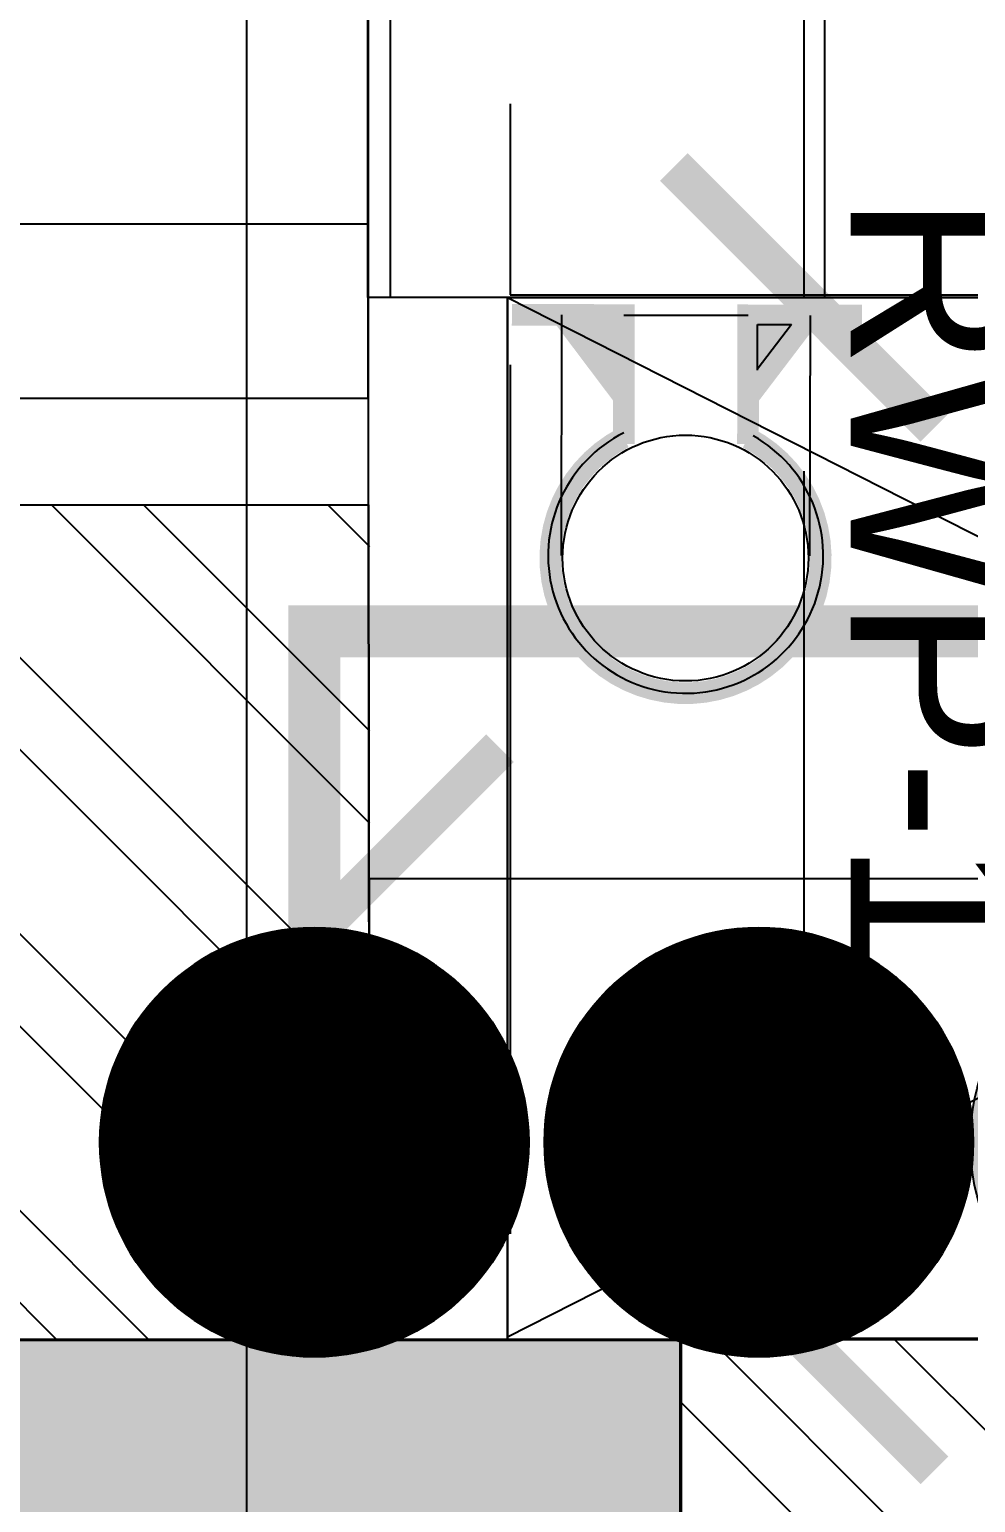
# Model space of a CAD drawing. Header units: millimetres. Extents: x -414464 to 1686, y -90036 to 108605.
# Drawn here: x -101228.8 to -100956.6, y -60101.7 to -59677.9 of the extents above; entities that cross this region are included whole.
import ezdxf
from ezdxf.lldxf.tags import DXFTag

# ---------------------------------------------------------------- set-up
doc = ezdxf.new("R2010")
doc.units = ezdxf.units.MM
doc.header["$LTSCALE"] = 1000
doc.header["$MEASUREMENT"] = 0
for name, pattern in [('$1$AUDIT_D_120904163729-0', [0]), ('$36$HIDDEN', [0.375, 0.25, -0.125]), ('2BHK-A - BACK$1$AUDIT_D_120904163729-0', [0]), ('AUDIT_D_120904163729-0', [0]), ('T8(T9 IS SIMILAR) - DIMENSION & TEXTING$1$AUDIT_D_120904163729-0', [0]), ('T8(T9 IS SIMILAR) - DIMENSION & TEXTING$1$HIDDEN', [0.375, 0.25, -0.125]), ('T8(T9 IS SIMILAR)$1$$0$HIDDEN', [0.375, 0.25, -0.125]), ('T8(T9 IS SIMILAR)$1$HIDDEN', [0.375, 0.25, -0.125]), ('T8_REFUGE COLUMNS$1$CENTER2', [1.125, 0.75, -0.125, 0.125, -0.125])]:
    doc.linetypes.add(name, pattern=pattern)
doc.layers.get('0').update_dxf_attribs({"linetype": 'AUDIT_D_120904163729-0'})
for name, color, linetype in [('$0$A-HATCH -160', 251, '$1$AUDIT_D_120904163729-0'), ('$21$A-DIMENSIONS', 2, '$36$HIDDEN'), ('2BHK-A - BACK$1$$0$A-Elev Feature-Chajja', 13, 'Continuous'), ('2BHK-A - BACK$1$A-HATCH -160', 251, '2BHK-A - BACK$1$AUDIT_D_120904163729-0'), ('2BHK-A - BACK$1$CUT-OUT', 49, 'Continuous'), ('a-rcc', 3, 'Continuous'), ('T8(T9 IS SIMILAR) - DIMENSION & TEXTING$1$A-DIMENSIONS', 2, 'T8(T9 IS SIMILAR) - DIMENSION & TEXTING$1$HIDDEN'), ('T8(T9 IS SIMILAR) - DIMENSION & TEXTING$1$A-PLUMBING', 7, 'T8(T9 IS SIMILAR) - DIMENSION & TEXTING$1$AUDIT_D_120904163729-0'), ('T8(T9 IS SIMILAR) - DIMENSION & TEXTING$1$RAILING', 35, 'Continuous'), ('T8(T9 IS SIMILAR) - DIMENSION & TEXTING$1$U-TI-EXT-PIPE', 7, 'Continuous'), ('T8(T9 IS SIMILAR) - DIMENSION & TEXTING$1$U-TI-EXT-SUP', 7, 'Continuous'), ('T8(T9 IS SIMILAR) - DIMENSION & TEXTING$1$U-TI-TEXT', 7, 'Continuous'), ('T8(T9 IS SIMILAR) - DIMENSION & TEXTING$1$U-TI-WS', 5, 'Continuous'), ('T8(T9 IS SIMILAR)$1$$6$a-beam 2', 50, 'Continuous'), ('T8(T9 IS SIMILAR)$1$S-BEAM', 20, 'T8(T9 IS SIMILAR)$1$$0$HIDDEN'), ('T8_REFUGE COLUMNS$1$A-CENTERLINE', 193, 'T8_REFUGE COLUMNS$1$CENTER2'), ('T8_REFUGE COLUMNS$1$A-RCC COLS', 3, 'Continuous'), ('T8_TYPICAL COLUMNS$1$A-RCC COLS', 3, 'Continuous')]:
    doc.layers.add(name, color=color, linetype=linetype)
for name, color, linetype, lineweight in [('2BHK-A - BACK$1$$0$A-WALL- 160', 6, 'Continuous', 30), ('2BHK-A - BACK$1$A-WALL- 160', 6, 'Continuous', 30), ('T8(T9 IS SIMILAR) - DIMENSION & TEXTING$1$U-TI-WS-HOT', 1, 'T8(T9 IS SIMILAR) - DIMENSION & TEXTING$1$DASHDOT', 30), ('T8(T9 IS SIMILAR)$1$D&W', 8, 'Continuous', 25), ('T8(T9 IS SIMILAR)$1$SCPL BEAM', 191, 'T8(T9 IS SIMILAR)$1$$0$HIDDEN', 13)]:
    doc.layers.add(name, color=color, linetype=linetype, lineweight=lineweight)
doc.layers.add('T8_REFUGE COLUMNS$1$COL-HATCH', color=7, linetype='Continuous', lineweight=25, true_color=0xa3a3a3)
doc.layers.add('T8_TYPICAL COLUMNS$1$$0$COL-HATCH', color=7, linetype='Continuous', lineweight=25, true_color=0xa3a3a3)
doc.styles.add('T8(T9 IS SIMILAR) - DIMENSION & TEXTING$1$arial', font='sanss___.ttf')
doc.styles.add('T8(T9 IS SIMILAR) - DIMENSION & TEXTING$1$Romans 1', font='romans.shx', dxfattribs={"height": 100})
tags = doc.linetypes.add('T8(T9 IS SIMILAR) - DIMENSION & TEXTING$1$DASHDOT', pattern=[1, 0.5, -0.25, 0, -0.25]).pattern_tags.tags
tags[10:11] = [DXFTag(74, 4), DXFTag(75, 0), DXFTag(340, '0'), DXFTag(46, 1.0), DXFTag(50, 0.0), DXFTag(44, 0.0), DXFTag(45, 0.0)]
tags[8:9] = [DXFTag(74, 4), DXFTag(75, 0), DXFTag(340, '0'), DXFTag(46, 1.0), DXFTag(50, 0.0), DXFTag(44, 0.0), DXFTag(45, 0.0)]
tags[6:7] = [DXFTag(74, 4), DXFTag(75, 0), DXFTag(340, '0'), DXFTag(46, 1.0), DXFTag(50, 0.0), DXFTag(44, 0.0), DXFTag(45, 0.0)]
tags[4:5] = [DXFTag(74, 4), DXFTag(75, 0), DXFTag(340, '0'), DXFTag(46, 1.0), DXFTag(50, 0.0), DXFTag(44, 0.0), DXFTag(45, 0.0)]
doc.dimstyles.new('T8(T9 IS SIMILAR) - DIMENSION & TEXTING$1$ALPINE S', dxfattribs={"dimscale": 0, "dimtxt": 100, "dimasz": 75, "dimexe": 0, "dimexo": 0, "dimgap": 75, "dimtad": 1, "dimdec": 0, "dimzin": 0, "dimdsep": 46, "dimtxsty": 'T8(T9 IS SIMILAR) - DIMENSION & TEXTING$1$Romans 1', "dimblk": 'T8(T9 IS SIMILAR) - DIMENSION & TEXTING$1$_ArchTick', "dimcen": 0.09, "dimclrd": 256, "dimclre": 256, "dimclrt": 7, "dimadec": 0, "dimazin": 0, "dimtfac": 1, "dimtdec": 0, "dimtofl": 0, "dimtmove": 1, "dimatfit": 0, "dimldrblk": 'T8(T9 IS SIMILAR) - DIMENSION & TEXTING$1$_Open90', "dimfxl": 1, "dimtolj": 1, "dimtzin": 0, "dimarcsym": 0})
pattern_1 = [(225, (-1207447.49721, 5713851.08708), (0.15284038975, -0.15284038975), [])]

# ---------------------------------------------------------------- blocks, each defined once
blk = doc.blocks.new('T8_REFUGE COLUMNS')
at = {"layer": 'T8_REFUGE COLUMNS$1$COL-HATCH', "linetype": 'ByBlock'}
h = blk.add_hatch(color=256, dxfattribs=at)
h.dxf.hatch_style = 1
h.paths.add_polyline_path([(1200282.04, -5708099.86), (1201792.04, -5708099.86), (1201792.04, -5707849.86), (1200282.04, -5707849.86)])
at = {"layer": 'T8_REFUGE COLUMNS$1$A-CENTERLINE'}
blk.add_line((1217215, -5707974.86), (1182156.9, -5707974.86), dxfattribs=at)
at = {"layer": 'T8_REFUGE COLUMNS$1$A-RCC COLS', "linetype": 'ByBlock'}
blk.add_lwpolyline([(1200282.04, -5708099.86), (1201792.04, -5708099.86), (1201792.04, -5707849.86), (1200282.04, -5707849.86)], close=True, dxfattribs=at)
blk = doc.blocks.new('T8_TYPICAL COLUMNS')
at = {"layer": 'T8_TYPICAL COLUMNS$1$$0$COL-HATCH', "linetype": 'ByBlock'}
h = blk.add_hatch(color=256, dxfattribs=at)
h.dxf.hatch_style = 1
h.paths.add_polyline_path([(1200282.24, -5707850.31), (1202692.26, -5707850.31), (1202692.26, -5708100.31), (1200282.24, -5708100.31)])
h.paths.add_polyline_path([(1209852.26, -5708100.31), (1212262.29, -5708100.31), (1212262.29, -5707850.31), (1209852.26, -5707850.31)])
at = {"layer": 'T8_TYPICAL COLUMNS$1$A-RCC COLS', "linetype": 'ByBlock'}
blk.add_lwpolyline([(1200282.24, -5707850.31), (1202692.26, -5707850.31), (1202692.26, -5708100.31), (1200282.24, -5708100.31)], close=True, dxfattribs=at)
blk.add_blockref('T8_REFUGE COLUMNS', (0, 0), dxfattribs=at)
blk = doc.blocks.new('2BHK-A - BACK')
at = {"layer": '2BHK-A - BACK$1$A-HATCH -160', "linetype": 'ByBlock'}
h = blk.add_hatch(dxfattribs=at)
h.set_pattern_fill('ANSI32', color=256, scale=150)
h.set_pattern_definition([(45, (-0.03, -2.55), (-39.77475644, 39.77475644), []), (45, (26.484, -2.55), (-39.77475644, 39.77475644), [])])
h.paths.add_polyline_path([(1200282.04, -5708099.86), (1200041.98, -5708099.56), (1200041.98, -5707939.56), (1200282.04, -5707939.56)])
h.paths.add_polyline_path([(1199092.14, -5706602.41), (1199092.14, -5706302.41), (1200442.04, -5706302.41), (1200442.04, -5706602.41), (1200282.04, -5706602.41), (1200282.04, -5706462.41), (1199252.14, -5706462.41), (1199252.14, -5706602.41)])
h = blk.add_hatch(dxfattribs=at)
h.set_pattern_fill('ANSI32', color=256, scale=150)
h.paths.add_polyline_path([(1200282.08, -5707249.86), (1200442.08, -5707249.86), (1200442.08, -5707849.86), (1200282.08, -5707849.86)])
at = {"layer": '2BHK-A - BACK$1$CUT-OUT', "linetype": 'ByBlock'}
h = blk.add_hatch(dxfattribs=at)
h.set_pattern_fill('ANSI31', color=256, scale=1000, angle=135)
h.paths.add_polyline_path([(1199252.39, -5706799.42), (1200282.3, -5706799.42), (1200281.5, -5707310.47), (1199982.3, -5707310.47), (1199982.3, -5707940.04), (1199552.39, -5707940.04), (1199551.59, -5707310.47), (1199252.39, -5707310.47)])
at = {"layer": '2BHK-A - BACK$1$$0$A-Elev Feature-Chajja', "color": 4, "elevation": -0.74}
blk.add_lwpolyline([(1199961.22, -5708099.84), (1200011.22, -5708099.84), (1200011.22, -5707940.02), (1199961.22, -5707940.02)], close=True, dxfattribs=at)
at = {"layer": '2BHK-A - BACK$1$$0$A-WALL- 160', "linetype": 'ByBlock'}
blk.add_lwpolyline([(1200282.04, -5708099.86), (1200042.01, -5708099.86), (1200041.98, -5707939.86), (1200282.04, -5707939.56)], close=True, dxfattribs=at)
at = {"layer": '2BHK-A - BACK$1$A-WALL- 160', "linetype": 'ByBlock'}
blk.add_line((1200282.08, -5707249.86), (1200282.08, -5707849.92), dxfattribs=at)
at = {"layer": '2BHK-A - BACK$1$CUT-OUT'}
blk.add_line((1199982.38, -5707899.86, 1.29), (1200282.04, -5707899.86), dxfattribs=at)
at = {"layer": '2BHK-A - BACK$1$CUT-OUT', "elevation": 0.65}
for points in [[(1199252.39, -5706799.42), (1200282.3, -5706799.42), (1200281.5, -5707310.47), (1199982.3, -5707310.47), (1199982.3, -5707940.04), (1199552.39, -5707940.04), (1199551.59, -5707310.47), (1199252.39, -5707310.47)], [(1199982.28, -5707310.47), (1200282.08, -5707310.47), (1200282.08, -5707899.86), (1199982.28, -5707899.86)]]:
    blk.add_lwpolyline(points, close=True, dxfattribs=at)
at = {"layer": '2BHK-A - BACK$1$CUT-OUT', "elevation": 1.29}
for points in [[(1199982.3, -5707310.47), (1200281.41, -5707899.86)], [(1200281.5, -5707310.47), (1199982.38, -5707899.86)]]:
    blk.add_lwpolyline(points, dxfattribs=at)
at = {"layer": '2BHK-A - BACK$1$CUT-OUT'}
blk.add_lwpolyline([(1200042.01, -5708099.86), (1199252.14, -5708099.86), (1199252.14, -5707940.02), (1200042.01, -5707940.02)], close=True, dxfattribs=at)
blk = doc.blocks.new('T8(T9 IS SIMILAR) - DIMENSION & TEXTING$1$_ArchTick')
at = {"color": 0, "linetype": 'ByBlock', "const_width": 0.15}
blk.add_lwpolyline([(-0.5, -0.5), (0.5, 0.5)], dxfattribs=at)
blk = doc.blocks.new('*D1566')
at = {"layer": 'T8(T9 IS SIMILAR) - DIMENSION & TEXTING$1$A-DIMENSIONS', "linetype": 'T8(T9 IS SIMILAR) - DIMENSION & TEXTING$1$HIDDEN', "lineweight": -2, "transparency": 16777216}
for p, q in [((1200256.37, -5707309.47), (1200149.47, -5707309.47)), ((1200282.04, -5707939.56), (1200149.47, -5707939.56))]:
    blk.add_line(p, q, dxfattribs=at)
at = {"layer": 'T8(T9 IS SIMILAR) - DIMENSION & TEXTING$1$A-DIMENSIONS', "lineweight": -2, "transparency": 16777216}
blk.add_line((1200149.47, -5707939.56), (1200149.47, -5707309.47), dxfattribs=at)
at = {"layer": 'T8(T9 IS SIMILAR) - DIMENSION & TEXTING$1$A-DIMENSIONS', "linetype": 'ByBlock', "lineweight": -2, "transparency": 16777216, "xscale": 75, "yscale": 75, "zscale": 75}
for p, rotation in [((1200149.47, -5707309.47), 90), ((1200149.47, -5707939.56), 270)]:
    blk.add_blockref('T8(T9 IS SIMILAR) - DIMENSION & TEXTING$1$_ArchTick', p, dxfattribs=dict(at, rotation=rotation))
at = {"layer": 'T8(T9 IS SIMILAR) - DIMENSION & TEXTING$1$A-DIMENSIONS', "color": 7, "linetype": 'ByBlock', "transparency": 16777216, "insert": (1200064.41, -5707448.36), "char_height": 100, "attachment_point": 5, "rotation": 90, "style": 'T8(T9 IS SIMILAR) - DIMENSION & TEXTING$1$Romans 1'}
blk.add_mtext('\\A1;630', dxfattribs=at)
blk = doc.blocks.new('T8(T9 IS SIMILAR) - DIMENSION & TEXTING$1$_Open90')
at = {"color": 0, "linetype": 'ByBlock', "lineweight": -2}
for p, q in [((-0.5, 0.5), (0, 0)), ((0, 0), (-1, 0)), ((0, 0), (-0.5, -0.5))]:
    blk.add_line(p, q, dxfattribs=at)
blk = doc.blocks.new('*U428')
at = {"layer": 'T8(T9 IS SIMILAR) - DIMENSION & TEXTING$1$RAILING', "color": 8, "linetype": 'Continuous'}
for points in [[(0.675, 0.4), (0.857, 0.882), (0.311, 0.159)], [(0.675, 0.4), (0.857, 0.159), (0.857, 0.882)], [(0.675, 0.4), (0.311, 0.159), (0.857, 0.159)]]:
    blk.add_solid(points, dxfattribs=at)
blk = doc.blocks.new('*U429')
at = {"layer": 'T8(T9 IS SIMILAR) - DIMENSION & TEXTING$1$RAILING', "color": 8, "linetype": 'Continuous', "extrusion": (0, 0, -1)}
for points in [[(-3.339, 0.4), (-3.157, 0.882), (-3.703, 0.159)], [(-3.339, 0.4), (-3.157, 0.159), (-3.157, 0.882)], [(-3.339, 0.4), (-3.703, 0.159), (-3.157, 0.159)]]:
    blk.add_solid(points, dxfattribs=at)
blk = doc.blocks.new('T8(T9 IS SIMILAR) - DIMENSION & TEXTING$1$SUP')
at = {"layer": 'T8(T9 IS SIMILAR) - DIMENSION & TEXTING$1$U-TI-EXT-SUP', "color": 1, "ltscale": 5}
for p, q in [((13177.168, -14122.156), (13177.168, -14125.488)), ((13180.612, -14122.156), (13180.612, -14125.488))]:
    blk.add_line(p, q, dxfattribs=at)
at = {"layer": 'T8(T9 IS SIMILAR) - DIMENSION & TEXTING$1$U-TI-EXT-SUP', "color": 8}
for p, q in [((13177.43, -14125.363), (13177.904, -14124.736)), ((13177.9, -14124.729), (13177.9, -14125.363)), ((13177.9, -14125.363), (13177.43, -14125.363))]:
    blk.add_line(p, q, dxfattribs=at)
at = {"layer": 'T8(T9 IS SIMILAR) - DIMENSION & TEXTING$1$U-TI-EXT-SUP', "color": 7}
blk.add_line((13179.751, -14125.488), (13178.029, -14125.488), dxfattribs=at)
at = {"layer": 'T8(T9 IS SIMILAR) - DIMENSION & TEXTING$1$U-TI-EXT-SUP', "color": 7, "const_width": 0.3}
blk.add_lwpolyline([(13178.031, -14123.789, -4.115665), (13179.751, -14123.789, 0)], format="xyb", dxfattribs=at)
for points in [[(13178.029, -14125.488), (13178.029, -14123.703)], [(13179.751, -14123.703), (13179.751, -14125.488)], [(13178.033, -14124.35), (13177.162, -14125.5)], [(13179.747, -14124.35), (13180.618, -14125.5)], [(13176.451, -14125.488), (13178.181, -14125.488)], [(13179.602, -14125.488), (13181.305, -14125.488)]]:
    blk.add_lwpolyline(points, dxfattribs=at)
at = {"layer": 'T8(T9 IS SIMILAR) - DIMENSION & TEXTING$1$U-TI-EXT-SUP', "color": 1}
blk.add_circle((13178.891, -14122.123), 1.703, dxfattribs=at)
at = {"layer": 'T8(T9 IS SIMILAR) - DIMENSION & TEXTING$1$U-TI-EXT-SUP', "color": 7}
blk.add_ellipse((13178.889, -14122.156), major_axis=(-1.348, 1.348), ratio=1, start_param=2.825571, end_param=8.127392, dxfattribs=at)
at = {"layer": 'T8(T9 IS SIMILAR) - DIMENSION & TEXTING$1$U-TI-EXT-SUP', "color": 8, "linetype": 'Continuous', "xscale": 0.8610379049555374, "yscale": 0.8610379049555374, "zscale": 0.8610379049555374}
for name in ['*U428', '*U429']:
    blk.add_blockref(name, (13177.162, -14125.5), dxfattribs=at)
blk = doc.blocks.new('T8(T9 IS SIMILAR) - DIMENSION & TEXTING$1$A$C77D62699')
at = {"layer": 'T8(T9 IS SIMILAR) - DIMENSION & TEXTING$1$U-TI-WS'}
h = blk.add_hatch(color=256, dxfattribs=at)
h.dxf.hatch_style = 1
h.paths.add_polyline_path([(-7165.26, 6168.99, 1), (-7288.63, 6168.99, 1)])
at = {"layer": 'T8(T9 IS SIMILAR) - DIMENSION & TEXTING$1$U-TI-WS-HOT', "ltscale": 1.2}
h = blk.add_hatch(dxfattribs=at)
h.set_pattern_fill('ANSI31', color=256, scale=1.729192, angle=180)
h.set_pattern_definition(pattern_1)
h.paths.add_polyline_path([(-7165.26, 6046.45, 1), (-7288.63, 6046.45, 1)])
h = blk.add_hatch(dxfattribs=at)
h.set_pattern_fill('ANSI31', color=256, scale=1.729192, angle=180)
h.set_pattern_definition(pattern_1)
h.paths.add_polyline_path([(-7165.26, 5918.55, 1), (-7288.63, 5918.55, 1)])
at = {"layer": 'T8(T9 IS SIMILAR) - DIMENSION & TEXTING$1$U-TI-WS'}
blk.add_circle((-7226.94, 6168.99, 0.72), 61.69, dxfattribs=at)
at = {"layer": 'T8(T9 IS SIMILAR) - DIMENSION & TEXTING$1$U-TI-WS-HOT', "ltscale": 0.1, "const_width": 15, "elevation": 0.72}
blk.add_lwpolyline([(-7226.94, 5918.55), (-7373.93, 5918.55), (-7373.93, 7028.88), (-6180.06, 7028.88), (-6180.06, 6022.62)], dxfattribs=at)
at = {"layer": 'T8(T9 IS SIMILAR) - DIMENSION & TEXTING$1$U-TI-WS-HOT', "ltscale": 1.2}
for centre in [(-7226.94, 6046.45, 0.72), (-7226.94, 5918.55, 0.72)]:
    blk.add_circle(centre, 61.69, dxfattribs=at)
at = {"layer": 'T8(T9 IS SIMILAR) - DIMENSION & TEXTING$1$U-TI-EXT-PIPE', "xscale": 20.76416868124874, "yscale": 20.76416868124874, "zscale": 20.76416868124874, "rotation": 269.8759628678239}
blk.add_blockref('T8(T9 IS SIMILAR) - DIMENSION & TEXTING$1$SUP', (286430.87, 279038.63), dxfattribs=at)
at = {"layer": 'T8(T9 IS SIMILAR) - DIMENSION & TEXTING$1$U-TI-TEXT', "style": 'T8(T9 IS SIMILAR) - DIMENSION & TEXTING$1$arial'}
blk.add_text('RWP-1', height=50, dxfattribs=at).set_placement((-7499.99, 6072.93, 0))
blk = doc.blocks.new('*D1306')
at = {"layer": 'T8(T9 IS SIMILAR) - DIMENSION & TEXTING$1$A-DIMENSIONS', "linetype": 'T8(T9 IS SIMILAR) - DIMENSION & TEXTING$1$HIDDEN', "lineweight": -2, "transparency": 16777216}
for p, q in [((1199982.28, -5707850.31), (1199982.28, -5707814.53)), ((1200282.24, -5707850.31), (1200282.24, -5707814.53))]:
    blk.add_line(p, q, dxfattribs=at)
at = {"layer": 'T8(T9 IS SIMILAR) - DIMENSION & TEXTING$1$A-DIMENSIONS', "lineweight": -2, "transparency": 16777216}
blk.add_line((1200282.24, -5707814.53), (1199982.28, -5707814.53), dxfattribs=at)
at = {"layer": 'T8(T9 IS SIMILAR) - DIMENSION & TEXTING$1$A-DIMENSIONS', "linetype": 'ByBlock', "lineweight": -2, "transparency": 16777216, "xscale": 75, "yscale": 75, "zscale": 75, "rotation": 180}
blk.add_blockref('T8(T9 IS SIMILAR) - DIMENSION & TEXTING$1$_ArchTick', (1199982.28, -5707814.53), dxfattribs=at)
at = {"layer": 'T8(T9 IS SIMILAR) - DIMENSION & TEXTING$1$A-DIMENSIONS', "linetype": 'ByBlock', "lineweight": -2, "transparency": 16777216, "xscale": 75, "yscale": 75, "zscale": 75}
blk.add_blockref('T8(T9 IS SIMILAR) - DIMENSION & TEXTING$1$_ArchTick', (1200282.24, -5707814.53), dxfattribs=at)
at = {"layer": 'T8(T9 IS SIMILAR) - DIMENSION & TEXTING$1$A-DIMENSIONS', "color": 7, "linetype": 'ByBlock', "transparency": 16777216, "insert": (1200132.26, -5707689.53), "char_height": 100, "attachment_point": 5, "style": 'T8(T9 IS SIMILAR) - DIMENSION & TEXTING$1$Romans 1', "bg_fill": 3, "box_fill_scale": 1.25, "bg_fill_color": 256, "bg_fill_true_color": 13158600, "bg_fill_transparency": 0}
blk.add_mtext('\\A1;300', dxfattribs=at)
blk = doc.blocks.new('*D1307')
at = {"layer": 'T8(T9 IS SIMILAR) - DIMENSION & TEXTING$1$A-DIMENSIONS', "linetype": 'T8(T9 IS SIMILAR) - DIMENSION & TEXTING$1$HIDDEN', "lineweight": -2, "transparency": 16777216}
for p, q in [((1199552.28, -5707850.86), (1199552.28, -5707814.53)), ((1199982.3, -5707850.31), (1199982.3, -5707814.53))]:
    blk.add_line(p, q, dxfattribs=at)
at = {"layer": 'T8(T9 IS SIMILAR) - DIMENSION & TEXTING$1$A-DIMENSIONS', "lineweight": -2, "transparency": 16777216}
blk.add_line((1199982.3, -5707814.53), (1199552.28, -5707814.53), dxfattribs=at)
at = {"layer": 'T8(T9 IS SIMILAR) - DIMENSION & TEXTING$1$A-DIMENSIONS', "linetype": 'ByBlock', "lineweight": -2, "transparency": 16777216, "xscale": 75, "yscale": 75, "zscale": 75, "rotation": 180}
blk.add_blockref('T8(T9 IS SIMILAR) - DIMENSION & TEXTING$1$_ArchTick', (1199552.28, -5707814.53), dxfattribs=at)
at = {"layer": 'T8(T9 IS SIMILAR) - DIMENSION & TEXTING$1$A-DIMENSIONS', "linetype": 'ByBlock', "lineweight": -2, "transparency": 16777216, "xscale": 75, "yscale": 75, "zscale": 75}
blk.add_blockref('T8(T9 IS SIMILAR) - DIMENSION & TEXTING$1$_ArchTick', (1199982.3, -5707814.53), dxfattribs=at)
at = {"layer": 'T8(T9 IS SIMILAR) - DIMENSION & TEXTING$1$A-DIMENSIONS', "color": 7, "linetype": 'ByBlock', "transparency": 16777216, "insert": (1199767.29, -5707689.53), "char_height": 100, "attachment_point": 5, "style": 'T8(T9 IS SIMILAR) - DIMENSION & TEXTING$1$Romans 1', "bg_fill": 3, "box_fill_scale": 1.25, "bg_fill_color": 256, "bg_fill_true_color": 13158600, "bg_fill_transparency": 0}
blk.add_mtext('\\A1;430', dxfattribs=at)
blk = doc.blocks.new('T8(T9 IS SIMILAR) - DIMENSION & TEXTING')
at = {"layer": 'T8(T9 IS SIMILAR) - DIMENSION & TEXTING$1$A-PLUMBING', "linetype": 'ByBlock'}
blk.add_blockref('T8(T9 IS SIMILAR) - DIMENSION & TEXTING$1$A$C77D62699', (1207452.26, -5713874.03), dxfattribs=at)
at = {"layer": 'T8(T9 IS SIMILAR) - DIMENSION & TEXTING$1$A-DIMENSIONS', "linetype": 'ByBlock'}
dim = blk.add_linear_dim(base=(1200149.47, -5707309.47), p1=(1200282.04, -5707939.56), p2=(1200256.37, -5707309.47, 0.65), angle=270, dimstyle='T8(T9 IS SIMILAR) - DIMENSION & TEXTING$1$ALPINE S', override={"dimscale": 1, "dimfxl": 5, "dimarcsym": 1}, dxfattribs=at)
dim.commit()
dim.dimension.update_dxf_attribs({"geometry": '*D1566', "text_midpoint": (1200189.41, -5707448.36), "dimtype": 128})
dim = blk.add_linear_dim(base=(1199982.28, -5707814.53), p1=(1200282.24, -5707850.31), p2=(1199982.28, -5707850.31, 0.65), dimstyle='T8(T9 IS SIMILAR) - DIMENSION & TEXTING$1$ALPINE S', override={"dimscale": 1, "dimfxl": 5, "dimtfill": 1, "dimarcsym": 1}, dxfattribs=at)
dim.commit()
dim.dimension.update_dxf_attribs({"geometry": '*D1306', "text_midpoint": (1200132.26, -5707814.53), "dimtype": 128})
dim = blk.add_linear_dim(base=(1199552.28, -5707814.53), p1=(1199982.3, -5707850.31, 0.65), p2=(1199552.28, -5707850.86, 0.65), dimstyle='T8(T9 IS SIMILAR) - DIMENSION & TEXTING$1$ALPINE S', override={"dimscale": 1, "dimfxl": 5, "dimtfill": 1, "dimarcsym": 1}, dxfattribs=at)
dim.commit()
dim.dimension.update_dxf_attribs({"geometry": '*D1307', "text_midpoint": (1199767.29, -5707689.53)})
blk = doc.blocks.new('T8(T9 IS SIMILAR)')
at = {"layer": 'T8(T9 IS SIMILAR)$1$D&W', "linetype": 'ByBlock'}
for name in ['T8_TYPICAL COLUMNS', '2BHK-A - BACK']:
    blk.add_blockref(name, (0, 0), dxfattribs=at)
at = {"layer": 'T8(T9 IS SIMILAR)$1$$6$a-beam 2', "linetype": 'ByBlock'}
blk.add_blockref('T8(T9 IS SIMILAR) - DIMENSION & TEXTING', (0, 0), dxfattribs=at)
at = {"layer": 'T8(T9 IS SIMILAR)$1$S-BEAM'}
for p, q in [((1199981.5, -5707899.16), (1199981.5, -5707310.47)), ((1199251.69, -5707899.16), (1200281.46, -5707899.16)), ((1199551.59, -5707899.16), (1199981.5, -5707899.16))]:
    blk.add_line(p, q, dxfattribs=at)
at = {"layer": 'T8(T9 IS SIMILAR)$1$SCPL BEAM', "linetype": 'T8(T9 IS SIMILAR)$1$HIDDEN'}
blk.add_line((1200281.58, -5707849.18), (1200281.59, -5706499.42), dxfattribs=at)
blk = doc.blocks.new('A$C48506478')
at = {"layer": '$21$A-DIMENSIONS', "linetype": 'ByBlock'}
blk.add_blockref('T8(T9 IS SIMILAR)', (-1195542.61, 5727884.64), dxfattribs=at)
at = {"layer": '$0$A-HATCH -160', "linetype": 'ByBlock'}
blk.add_blockref('T8(T9 IS SIMILAR) - DIMENSION & TEXTING', (-1195542.61, 5727884.64), dxfattribs=at)

msp = doc.modelspace()

# ---------------------------------------------------------------- block references
at = {"layer": 'a-rcc', "linetype": 'ByBlock', "rotation": 270}
msp.add_blockref('A$C48506478', (-121075.99, -55315.35, -0.03), dxfattribs=at)

doc.saveas('drawing.dxf')
